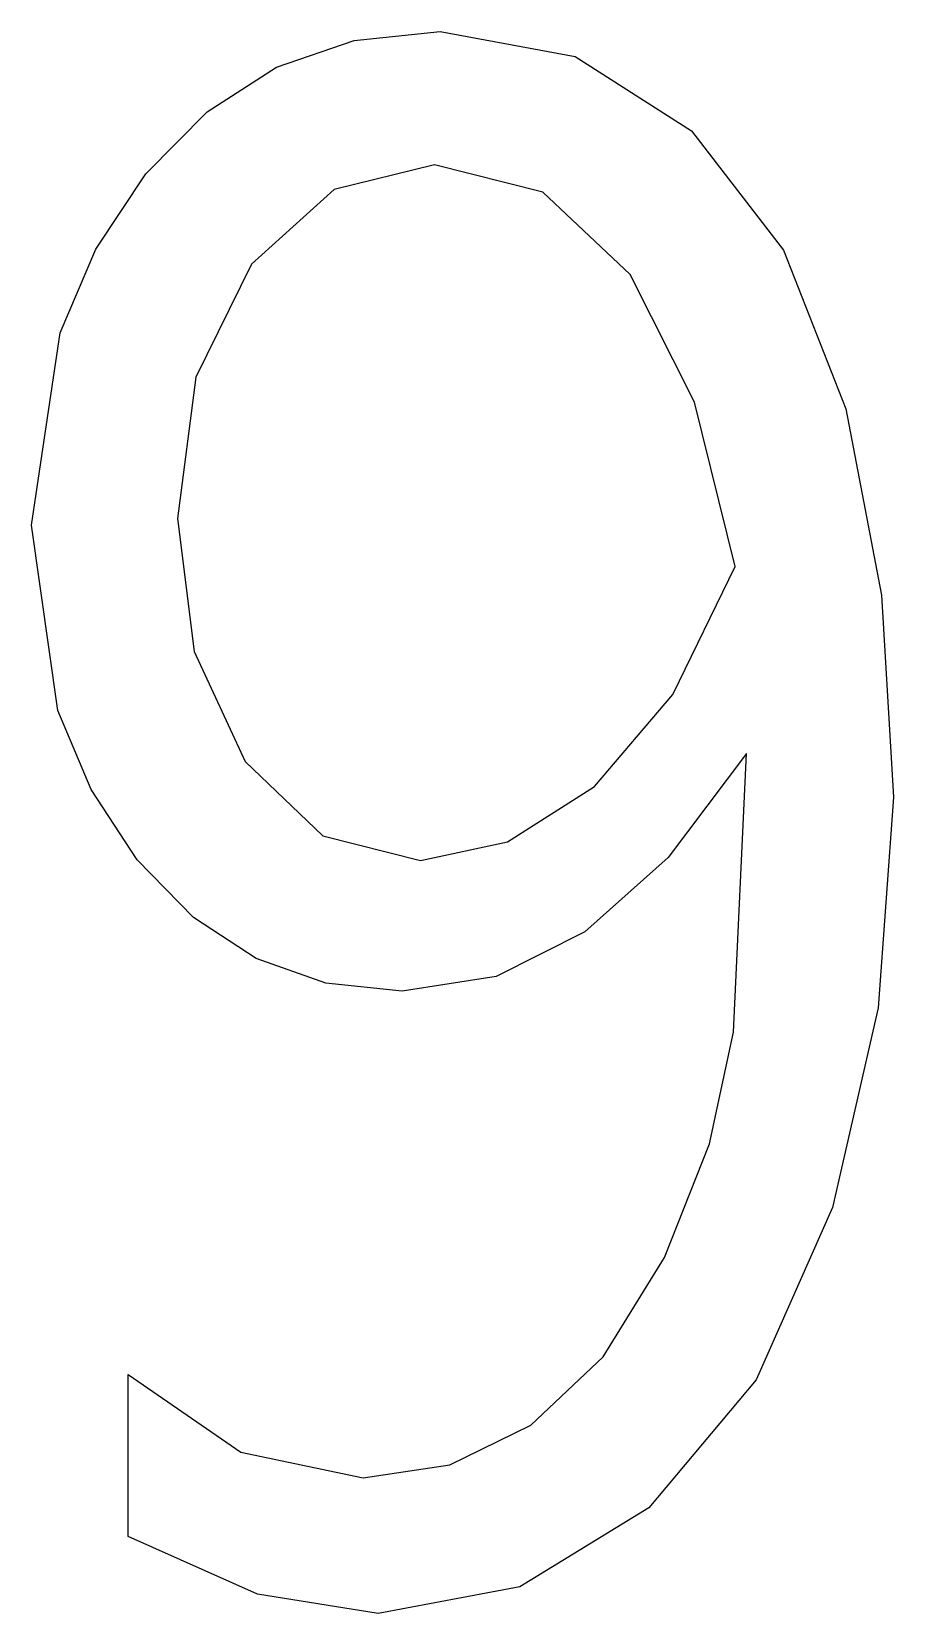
# Model space of a CAD drawing. Header units: metres. Extents: x -53 to 53, y 0 to 196.
import ezdxf

# ---------------------------------------------------------------- set-up
doc = ezdxf.new("R2010")
doc.units = ezdxf.units.M

msp = doc.modelspace()

# ---------------------------------------------------------------- linework, layer by layer
at = {"layer": 'COMPONENT0'}
for p, q in [((-13.41, 194.66), (-2.77, 195.76)), ((-2.77, 195.76), (13.96, 192.68)), ((-23.03, 191.35), (-13.41, 194.66)), ((13.96, 192.68), (28.34, 183.47)), ((-31.63, 185.85), (-23.03, 191.35)), ((-39.21, 178.14), (-31.63, 185.85)), ((28.34, 183.47), (39.72, 168.73)), ((-45.39, 168.82), (-39.21, 178.14)), ((-3.48, 179.28), (-15.89, 176.21)), ((9.96, 175.89), (-3.48, 179.28)), ((-15.89, 176.21), (-26.14, 166.99)), ((20.74, 165.71), (9.96, 175.89)), ((-49.81, 158.47), (-45.39, 168.82)), ((39.72, 168.73), (47.45, 149.09)), ((-26.14, 166.99), (-33.01, 152.98)), ((28.71, 149.89), (20.74, 165.71)), ((-53.34, 134.67), (-49.81, 158.47)), ((-33.01, 152.98), (-35.3, 135.52)), ((33.74, 129.56), (28.71, 149.89)), ((47.45, 149.09), (51.87, 126.02)), ((-35.3, 135.52), (-33.21, 119.04)), ((-50.08, 111.75), (-53.34, 134.67)), ((26.05, 113.74), (33.74, 129.56)), ((51.87, 126.02), (53.34, 101)), ((-33.21, 119.04), (-26.92, 105.41)), ((16.34, 102.35), (26.05, 113.74)), ((-45.99, 101.95), (-50.08, 111.75)), ((35.16, 106.4), (25.46, 93.54)), ((33.53, 71.95), (35.16, 106.4)), ((-26.92, 105.41), (-17.3, 96.24)), ((-40.27, 93.26), (-45.99, 101.95)), ((5.59, 95.48), (16.34, 102.35)), ((53.34, 101), (51.46, 74.95)), ((-17.3, 96.24), (-5.19, 93.19)), ((-5.19, 93.19), (5.59, 95.48)), ((-33.32, 86.14), (-40.27, 93.26)), ((25.46, 93.54), (15.13, 84.35)), ((-25.53, 81.06), (-33.32, 86.14)), ((15.13, 84.35), (4.16, 78.83)), ((-16.91, 78.01), (-25.53, 81.06)), ((4.16, 78.83), (-7.46, 77)), ((-7.46, 77), (-16.91, 78.01)), ((51.46, 74.95), (45.81, 50.22)), ((30.58, 58.12), (33.53, 71.95)), ((25, 44.04), (30.58, 58.12)), ((45.81, 50.22), (36.37, 28.89)), ((17.42, 31.75), (25, 44.04)), ((8.45, 23.3), (17.42, 31.75)), ((-41.41, 9.52), (-41.41, 29.55)), ((-41.41, 29.55), (-27.45, 19.96)), ((36.37, 28.89), (23.08, 13.07)), ((-1.56, 18.4), (8.45, 23.3)), ((-27.45, 19.96), (-12.29, 16.76)), ((-12.29, 16.76), (-1.56, 18.4)), ((23.08, 13.07), (7.1, 3.27)), ((-25.36, 2.38), (-41.41, 9.52)), ((-10.44, 0), (-25.36, 2.38)), ((7.1, 3.27), (-10.44, 0))]:
    msp.add_line(p, q, dxfattribs=at)

doc.saveas('drawing.dxf')
